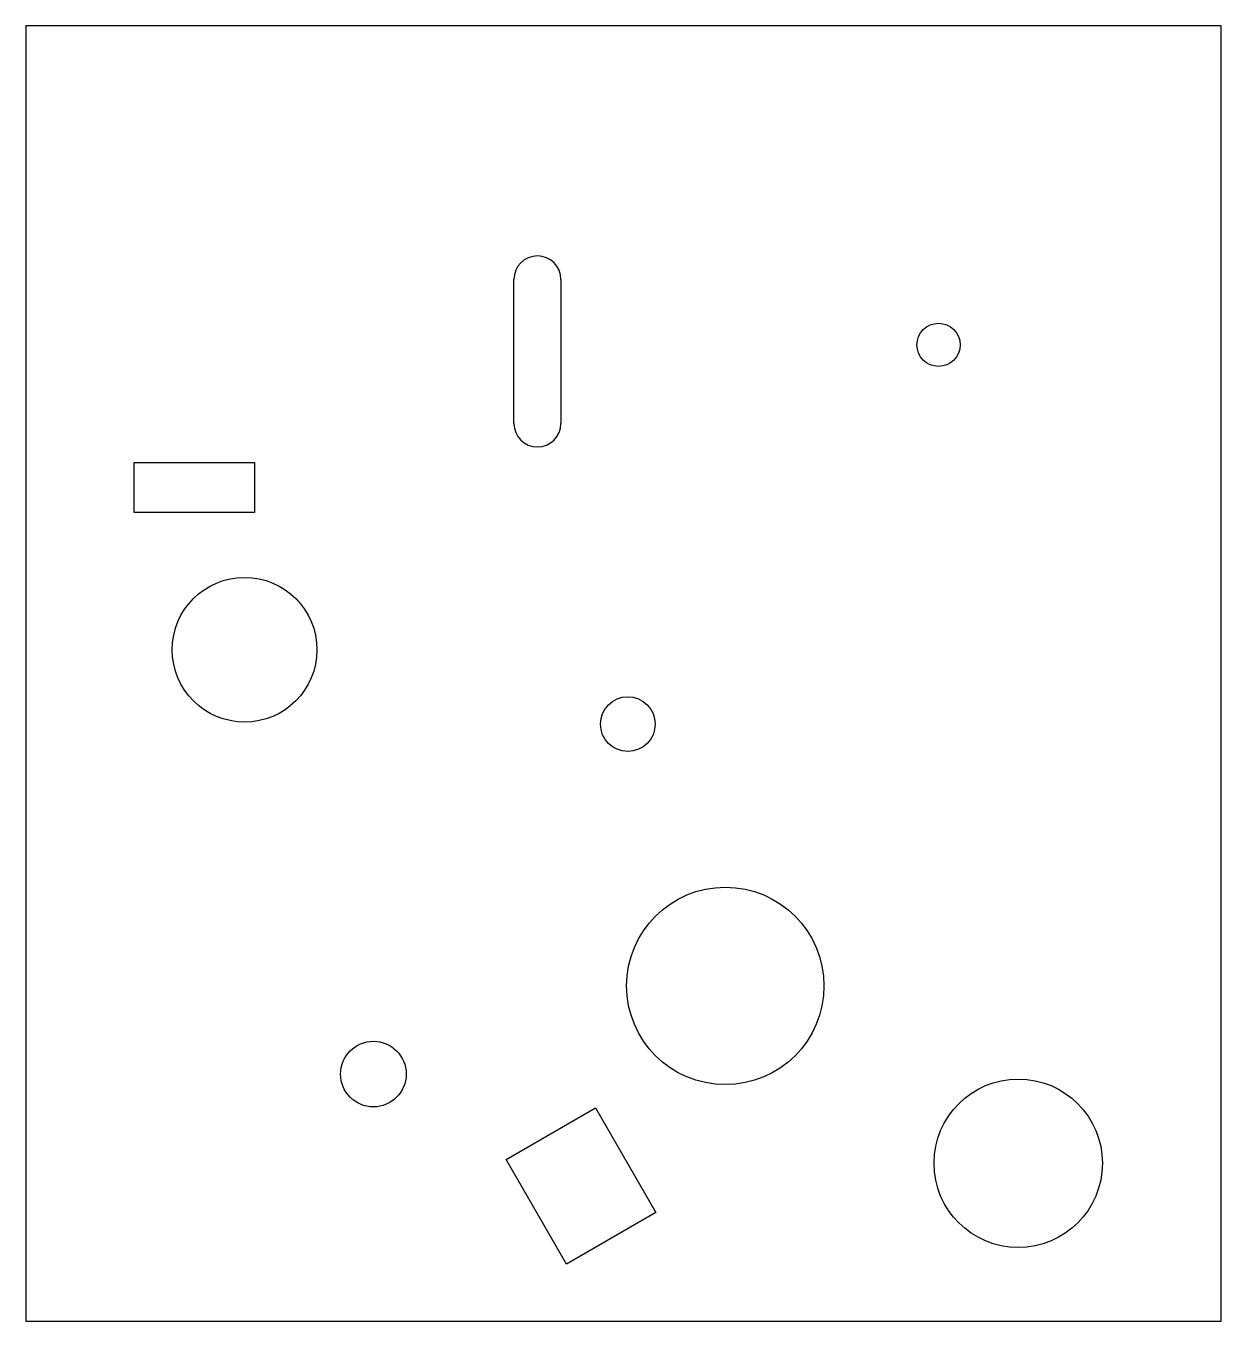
# Model space of a CAD drawing. Header units: millimetres. Extents: x 0 to 151, y 0 to 164.
import ezdxf

# ---------------------------------------------------------------- set-up
doc = ezdxf.new("R2010")
doc.units = ezdxf.units.MM
doc.layers.add('CUT', color=7, linetype='Continuous')

msp = doc.modelspace()

# ---------------------------------------------------------------- linework, layer by layer
at = {"layer": 'CUT'}
for p, q in [((151.17, 163.79), (0, 163.79)), ((0, 163.79), (0, 0)), ((151.17, 0), (151.17, 163.79)), ((61.72, 113.52), (61.72, 131.73)), ((67.67, 131.73), (67.67, 113.52)), ((13.69, 102.24), (13.69, 108.57)), ((13.69, 108.57), (28.91, 108.57)), ((28.91, 108.57), (28.91, 102.24)), ((28.91, 102.24), (13.69, 102.24)), ((60.74, 20.44), (72.05, 26.98)), ((72.05, 26.98), (79.69, 13.75)), ((68.38, 7.21), (60.74, 20.44)), ((79.69, 13.75), (68.38, 7.21)), ((0, 0), (151.17, 0))]:
    msp.add_line(p, q, dxfattribs=at)
for centre, radius in [((115.43, 123.46), 2.73), ((27.66, 84.9), 9.15), ((76.13, 75.5), 3.46), ((88.46, 42.39), 12.48), ((43.95, 31.24), 4.15), ((125.51, 19.96), 10.65)]:
    msp.add_circle(centre, radius, dxfattribs=at)
for centre, start, end in [((64.7, 131.73), 0, 180), ((64.7, 113.52), 180, 0)]:
    msp.add_arc(centre, 2.97, start, end, dxfattribs=at)

doc.saveas('drawing.dxf')
